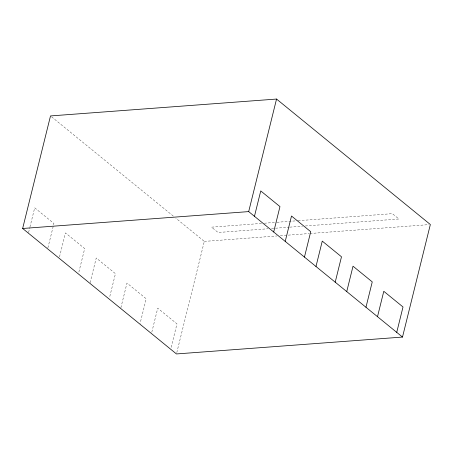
<?xml version="1.0" encoding="UTF-8"?>
<svg xmlns="http://www.w3.org/2000/svg" width="453" height="453" viewBox="0 0 453 453"><rect width="100%" height="100%" fill="white"/><g stroke="black" fill="none" stroke-linecap="round" stroke-linejoin="round"><path stroke-width="0.34" stroke-dasharray="2.27 1.7" d="M28.59 232.502L29.773 227.7M29.943 227.015L34.7 207.802L53.924 223.488L47.814 248.187M59.519 256.908L65.459 232.893L84.688 248.578L78.743 272.593M90.107 282.689L96.223 257.989L115.447 273.669L109.501 297.683M120.872 307.78L126.982 283.08L146.206 298.765L140.096 323.465M151.8 332.185L157.74 308.176L176.97 323.855L171.024 347.87M176.795 352.576L204.309 241.398L175.843 218.182M261.489 223.431L211.528 227.163L218.069 232.497L268.023 228.765M264.303 223.221L276.268 222.327M276.97 222.276L297.372 220.753M298.08 220.702L392.366 213.657L398.9 218.992L305.316 225.979M271.545 228.505L289.133 227.191M289.841 227.134L302.502 226.189M204.309 241.398L276.84 235.979M280.356 235.719L309.229 233.561M309.931 233.51L428.94 224.62M51.597 116.823L173.658 216.392"/><path stroke-width="0.68" d="M22.65 228.482L50.504 115.934L276.545 99.054L430.35 224.518L402.496 337.066L176.455 353.946L22.65 228.482L248.691 211.602L402.496 337.066M248.691 211.602L276.545 99.054M254.461 216.308L260.747 190.923L279.971 206.602L273.686 231.993M285.22 241.398L291.505 216.013L310.73 231.698L304.45 257.083M315.984 266.494L322.264 241.109L341.488 256.789L335.209 282.174M346.743 291.585L353.023 266.2L372.253 281.885L365.967 307.27M377.502 316.681L383.787 291.29L403.011 306.975L396.732 332.36"/></g></svg>
